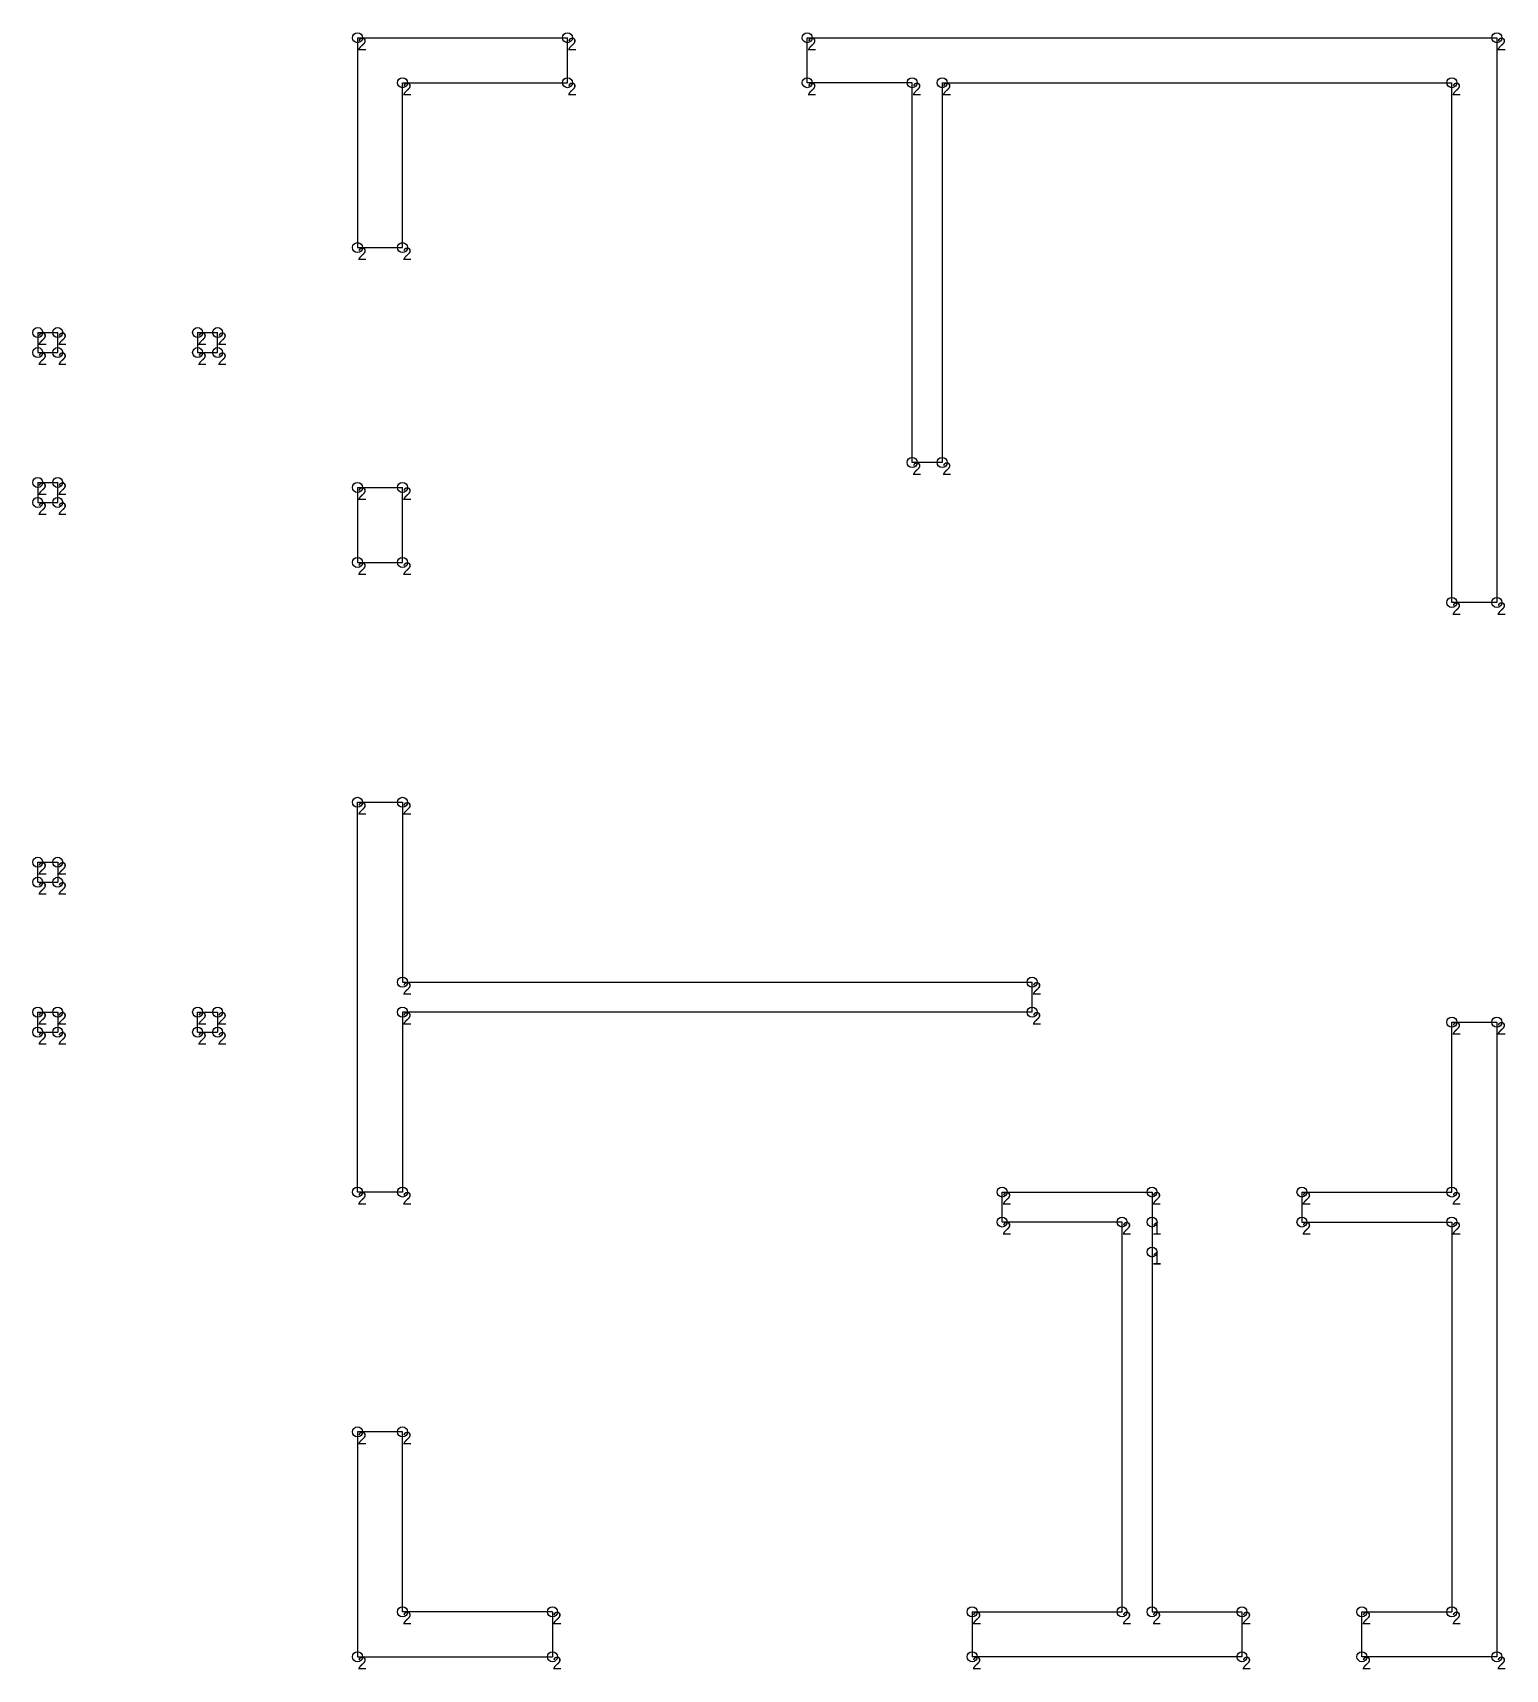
# Model space of a CAD drawing. Header units: metres. Extents: x 300 to 595, y 368 to 696.
import ezdxf

# ---------------------------------------------------------------- set-up
doc = ezdxf.new("R2010")
doc.units = ezdxf.units.M

msp = doc.modelspace()

# ---------------------------------------------------------------- linework, layer by layer
for p, q in [((365, 695), (365, 653)), ((365, 695), (407, 695)), ((407, 686), (407, 695)), ((455, 686), (455, 695)), ((455, 695), (593, 695)), ((593, 695), (593, 582)), ((374, 653), (374, 686)), ((374, 686), (407, 686)), ((476, 686), (455, 686)), ((476, 610), (476, 686)), ((482, 686), (482, 610)), ((482, 686), (584, 686)), ((584, 582), (584, 686)), ((365, 653), (374, 653)), ((301, 636), (301, 632)), ((301, 636), (305, 636)), ((305, 632), (305, 636)), ((333, 636), (333, 632)), ((333, 636), (337, 636)), ((337, 632), (337, 636)), ((301, 632), (305, 632)), ((333, 632), (337, 632)), ((482, 610), (476, 610)), ((301, 606), (301, 602)), ((301, 606), (305, 606)), ((305, 602), (305, 606)), ((365, 605), (365, 590)), ((365, 605), (374, 605)), ((374, 590), (374, 605)), ((301, 602), (305, 602)), ((365, 590), (374, 590)), ((593, 582), (584, 582)), ((365, 464), (365, 542)), ((365, 542), (374, 542)), ((374, 542), (374, 506)), ((301, 526), (301, 530)), ((301, 530), (305, 530)), ((305, 530), (305, 526)), ((301, 526), (305, 526)), ((374, 506), (500, 506)), ((500, 500), (500, 506)), ((301, 496), (301, 500)), ((301, 500), (305, 500)), ((305, 500), (305, 496)), ((333, 496), (333, 500)), ((333, 500), (337, 500)), ((337, 500), (337, 496)), ((500, 500), (374, 500)), ((374, 500), (374, 464)), ((584, 464), (584, 498)), ((584, 498), (593, 498)), ((593, 498), (593, 371)), ((301, 496), (305, 496)), ((333, 496), (337, 496)), ((374, 464), (365, 464)), ((494, 458), (494, 464)), ((494, 464), (524, 464)), ((524, 464), (524, 452)), ((554, 464), (554, 458)), ((554, 464), (584, 464)), ((518, 458), (494, 458)), ((518, 380), (518, 458)), ((524, 458), (524, 380)), ((554, 458), (584, 458)), ((584, 458), (584, 380)), ((374, 416), (365, 416)), ((365, 416), (365, 371)), ((374, 380), (374, 416)), ((404, 380), (374, 380)), ((404, 380), (404, 371)), ((488, 380), (518, 380)), ((488, 380), (488, 371)), ((524, 380), (542, 380)), ((542, 380), (542, 371)), ((566, 371), (566, 380)), ((566, 380), (584, 380)), ((365, 371), (404, 371)), ((542, 371), (488, 371)), ((593, 371), (566, 371))]:
    msp.add_line(p, q)
at = {"layer": 'debug', "color": 5}
for centre in [(365, 695), (407, 695), (455, 695), (593, 695), (374, 686), (407, 686), (455, 686), (476, 686), (482, 686), (584, 686), (365, 653), (374, 653), (301, 636), (305, 636), (333, 636), (337, 636), (301, 632), (305, 632), (333, 632), (337, 632), (476, 610), (482, 610), (301, 606), (305, 606), (365, 605), (374, 605), (301, 602), (305, 602), (365, 590), (374, 590), (584, 582), (593, 582), (365, 542), (374, 542), (301, 530), (305, 530), (301, 526), (305, 526), (374, 506), (500, 506), (301, 500), (305, 500), (333, 500), (337, 500), (374, 500), (500, 500), (584, 498), (593, 498), (301, 496), (305, 496), (333, 496), (337, 496), (365, 464), (374, 464), (494, 464), (524, 464), (554, 464), (584, 464), (494, 458), (518, 458), (554, 458), (584, 458), (365, 416), (374, 416), (374, 380), (404, 380), (488, 380), (518, 380), (524, 380), (542, 380), (566, 380), (584, 380), (365, 371), (404, 371), (488, 371), (542, 371), (566, 371), (593, 371)]:
    msp.add_circle(centre, 1, dxfattribs=at)
at = {"layer": 'debug', "color": 1}
for centre in [(524, 458), (524, 452)]:
    msp.add_circle(centre, 1, dxfattribs=at)

# ---------------------------------------------------------------- texts
at = {"layer": 'debug', "char_height": 2.5, "attachment_point": 1}
for s, insert in [('2', (365, 695)), ('2', (407, 695)), ('2', (455, 695)), ('2', (593, 695)), ('2', (374, 686)), ('2', (407, 686)), ('2', (455, 686)), ('2', (476, 686)), ('2', (482, 686)), ('2', (584, 686)), ('2', (365, 653)), ('2', (374, 653)), ('2', (301, 636)), ('2', (305, 636)), ('2', (333, 636)), ('2', (337, 636)), ('2', (301, 632)), ('2', (305, 632)), ('2', (333, 632)), ('2', (337, 632)), ('2', (476, 610)), ('2', (482, 610)), ('2', (301, 606)), ('2', (305, 606)), ('2', (365, 605)), ('2', (374, 605)), ('2', (301, 602)), ('2', (305, 602)), ('2', (365, 590)), ('2', (374, 590)), ('2', (584, 582)), ('2', (593, 582)), ('2', (365, 542)), ('2', (374, 542)), ('2', (301, 530)), ('2', (305, 530)), ('2', (301, 526)), ('2', (305, 526)), ('2', (374, 506)), ('2', (500, 506)), ('2', (301, 500)), ('2', (305, 500)), ('2', (333, 500)), ('2', (337, 500)), ('2', (374, 500)), ('2', (500, 500)), ('2', (584, 498)), ('2', (593, 498)), ('2', (301, 496)), ('2', (305, 496)), ('2', (333, 496)), ('2', (337, 496)), ('2', (365, 464)), ('2', (374, 464)), ('2', (494, 464)), ('2', (524, 464)), ('2', (554, 464)), ('2', (584, 464)), ('2', (494, 458)), ('2', (518, 458)), ('1', (524, 458)), ('2', (554, 458)), ('2', (584, 458)), ('1', (524, 452)), ('2', (365, 416)), ('2', (374, 416)), ('2', (374, 380)), ('2', (404, 380)), ('2', (488, 380)), ('2', (518, 380)), ('2', (524, 380)), ('2', (542, 380)), ('2', (566, 380)), ('2', (584, 380)), ('2', (365, 371)), ('2', (404, 371)), ('2', (488, 371)), ('2', (542, 371)), ('2', (566, 371)), ('2', (593, 371))]:
    msp.add_mtext(s, dxfattribs=dict(at, insert=insert))

doc.saveas('drawing.dxf')
